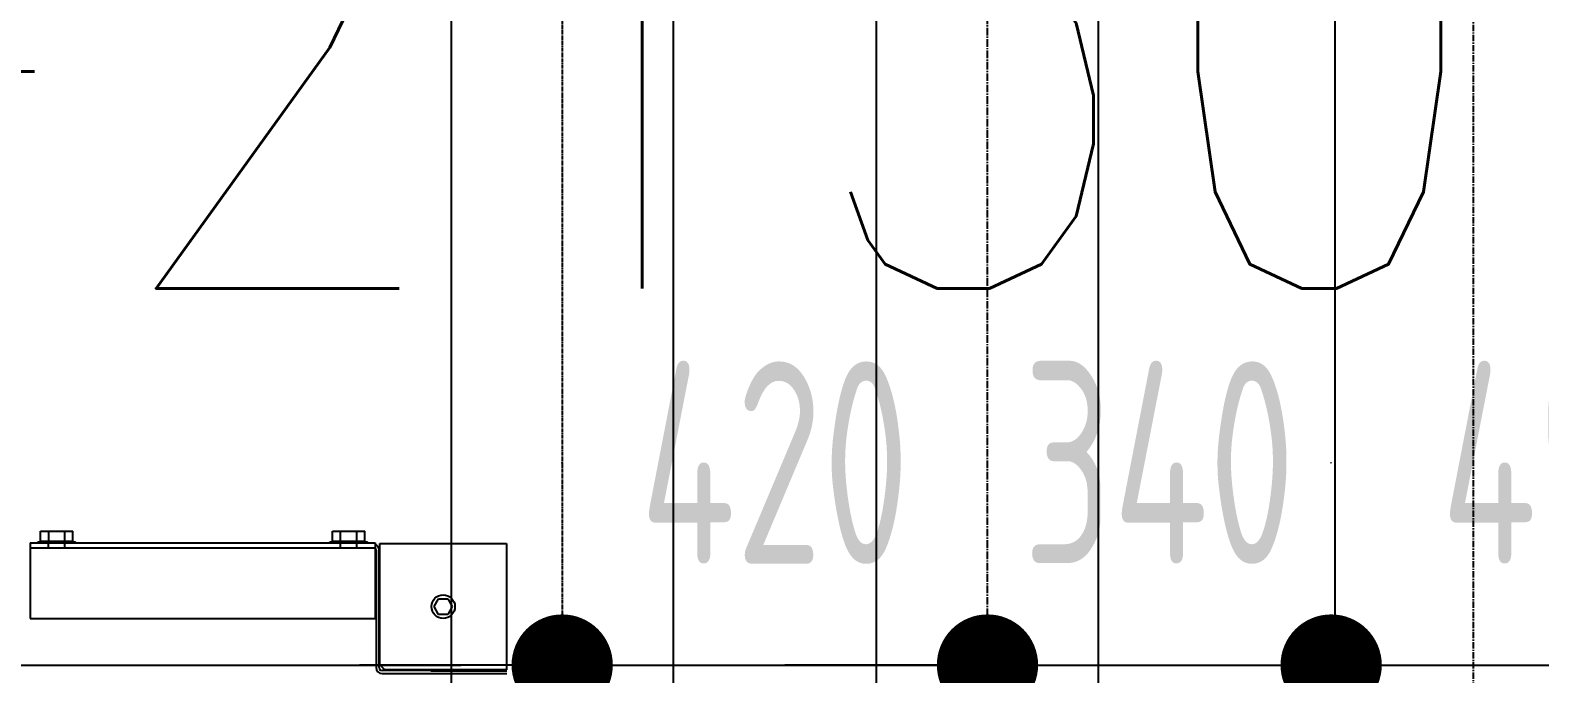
# Model space of a CAD drawing. Extents: x -32000 to 416743, y -254124 to 144214.
# Drawn here: x 256675 to 258165, y 75133 to 75769 of the extents above; entities that cross this region are included whole.
import ezdxf
from ezdxf.enums import TextEntityAlignment as Align

# ---------------------------------------------------------------- set-up
doc = ezdxf.new("R2010")
doc.units = 0
doc.header["$LTSCALE"] = 10
doc.linetypes.add('XFM1P40$0$CENTER', pattern=[2, 1.25, -0.25, 0.25, -0.25])
doc.linetypes.add('XFM1P40$0$CENTER2', pattern=[1.125, 0.75, -0.125, 0.125, -0.125])
for name, color, linetype in [('XFM1D40$0$M-CWTR-TEXT', 250, 'Continuous'), ('XFM1P40$0$$0$M-PIPE-TEXT-ARROR', 250, 'Continuous'), ('XFM1P40$0$E-CBL-DIM', 250, 'Continuous'), ('XFM1P40$0$M-PIPE-CHWR13', 94, 'Continuous'), ('XFM1P40$0$M-PIPE-CHWR13_CL', 93, 'XFM1P40$0$CENTER2'), ('XFM1P40$0$M-PIPE-CHWR20', 110, 'Continuous'), ('XFM1P40$0$M-PIPE-CHWR20_CL', 111, 'XFM1P40$0$CENTER'), ('XFM1P40$0$M-PIPE-CHWS5', 160, 'Continuous'), ('XFM1P40$0$M-PIPE-CHWS5_CL', 161, 'XFM1P40$0$CENTER2'), ('XFM1Q40$0$COL', 1, 'Continuous'), ('XFM1Q40$0$M-EQPM-MAU', 22, 'Continuous')]:
    doc.layers.add(name, color=color, linetype=linetype)
doc.styles.add('XFM1D40$0$12P7-XCM2P10$0$AA-TXT', font='simplex.shx', dxfattribs={"bigfont": 'china.shx'})
doc.styles.add('XFM1P40$0$$0$aa-txt', font='isocp.shx', dxfattribs={"bigfont": 'chineset.shx'})
doc.styles.add('XFM1P40$0$dim-txt', font='isocp.shx', dxfattribs={"width": 0.7, "bigfont": 'chineset.shx'})
doc.dimstyles.new('XFM1P40$0$$0$adim-200', dxfattribs={"dimscale": 200, "dimtxt": 0.3, "dimasz": 2.5, "dimexe": 0.1, "dimexo": 0.5, "dimgap": 0.15, "dimtad": 0, "dimdec": 4, "dimzin": 3, "dimdsep": 46, "dimtxsty": 'XFM1P40$0$$0$aa-txt', "dimcen": 2.5, "dimclrd": 256, "dimclre": 256, "dimclrt": 256, "dimadec": 0, "dimazin": 0, "dimtfac": 1, "dimtdec": 4, "dimtmove": 0, "dimatfit": 3, "dimfxl": 1, "dimtolj": 1, "dimtzin": 0, "dimarcsym": 0})
doc.dimstyles.new('XFM1P40$0$2000-dim', dxfattribs={"dimscale": 2000, "dimtxt": 0.1, "dimasz": 0.05, "dimexe": 0.1, "dimexo": 0.1, "dimgap": 0.05, "dimtad": 1, "dimdec": 0, "dimrnd": 5, "dimtxsty": 'XFM1P40$0$dim-txt', "dimblk": 'XFM1P40$0$_Dot', "dimcen": 2, "dimclrd": 256, "dimclre": 256, "dimclrt": 256, "dimadec": 0, "dimazin": 0, "dimtfac": 1, "dimtdec": 0, "dimtix": 1, "dimtmove": 2, "dimatfit": 3, "dimldrblk": 'XFM1P40$0$_Oblique', "dimfxl": 1, "dimtvp": 1, "dimarcsym": 0})

# ---------------------------------------------------------------- blocks, each defined once
blk = doc.blocks.new('XFM1D40')
at = {"layer": 'XFM1D40$0$M-CWTR-TEXT', "style": 'XFM1D40$0$12P7-XCM2P10$0$AA-TXT', "width": 0.8}
blk.add_text('BOD=L40(18.45)+2150', height=500, dxfattribs=at).set_placement((251759, 75763.5), align=Align.MIDDLE_LEFT)
blk = doc.blocks.new('XFM1P40$0$_Dot')
at = {"color": 0, "linetype": 'ByBlock', "lineweight": -2}
blk.add_line((-0.5, 0), (-1, 0), dxfattribs=at)
at = {"color": 0, "linetype": 'ByBlock', "const_width": 0.5}
blk.add_lwpolyline([(-0.25, 0, 1), (0.25, 0, 1)], format="xyb", close=True, dxfattribs=at)
blk = doc.blocks.new('*D288')
at = {"layer": 'DEFPOINTS', "color": 0, "transparency": 16777216}
for p in [(254630.5, 75140.6, 0), (257200, 75141.3), (257200, 75140.6, 0)]:
    blk.add_point(p, dxfattribs=at)
at = {"layer": 'XFM1P40$0$E-CBL-DIM', "lineweight": -2}
for p, q in [((254630.5, 75340.6), (254630.5, 75341.3)), ((257200, 75340.6), (257200, 75341.3)), ((254730.5, 75141.3), (257100, 75141.3))]:
    blk.add_line(p, q, dxfattribs=at)
at = {"layer": 'XFM1P40$0$E-CBL-DIM', "lineweight": -2, "xscale": 100, "yscale": 100, "zscale": 100, "rotation": 180}
blk.add_blockref('XFM1P40$0$_Dot', (254630.5, 75141.3), dxfattribs=at)
at = {"layer": 'XFM1P40$0$E-CBL-DIM', "lineweight": -2, "xscale": 100, "yscale": 100, "zscale": 100}
blk.add_blockref('XFM1P40$0$_Dot', (257200, 75141.3), dxfattribs=at)
at = {"layer": 'XFM1P40$0$E-CBL-DIM', "insert": (255915.3, 75341.3), "char_height": 200, "attachment_point": 5, "style": 'XFM1P40$0$dim-txt'}
blk.add_mtext('2570', dxfattribs=at)
blk = doc.blocks.new('XFM1P40$0$_Oblique')
at = {"color": 0, "linetype": 'ByBlock', "lineweight": -2}
blk.add_line((-0.5, -0.5), (0.5, 0.5), dxfattribs=at)
blk = doc.blocks.new('*D289')
at = {"layer": 'DEFPOINTS', "color": 0, "transparency": 16777216}
for p in [(257200, 75140.6, 0), (257620, 75141.3), (257620, 75140.6, 0)]:
    blk.add_point(p, dxfattribs=at)
at = {"layer": 'XFM1P40$0$E-CBL-DIM', "lineweight": -2}
for p, q in [((257200, 75340.6), (257200, 75341.3)), ((257620, 75340.6), (257620, 75341.3)), ((257100, 75141.3), (257000, 75141.3)), ((257200, 75141.3), (257620, 75141.3)), ((257720, 75141.3), (257820, 75141.3))]:
    blk.add_line(p, q, dxfattribs=at)
at = {"layer": 'XFM1P40$0$E-CBL-DIM', "lineweight": -2, "xscale": 100, "yscale": 100, "zscale": 100}
blk.add_blockref('XFM1P40$0$_Dot', (257200, 75141.3), dxfattribs=at)
at = {"layer": 'XFM1P40$0$E-CBL-DIM', "lineweight": -2, "xscale": 100, "yscale": 100, "zscale": 100, "rotation": 180}
blk.add_blockref('XFM1P40$0$_Dot', (257620, 75141.3), dxfattribs=at)
at = {"layer": 'XFM1P40$0$E-CBL-DIM', "insert": (257410, 75341.3), "char_height": 200, "attachment_point": 5, "style": 'XFM1P40$0$dim-txt'}
blk.add_mtext('420', dxfattribs=at)
blk = doc.blocks.new('*D290')
at = {"layer": 'DEFPOINTS', "color": 0, "transparency": 16777216}
for p in [(257620, 75140.6, 0), (257959.4, 75141.3), (257959.4, 75140.6, 0)]:
    blk.add_point(p, dxfattribs=at)
at = {"layer": 'XFM1P40$0$E-CBL-DIM', "lineweight": -2}
for p, q in [((257620, 75340.6), (257620, 75341.3)), ((257959.4, 75340.6), (257959.4, 75341.3)), ((257520, 75141.3), (257420, 75141.3)), ((257620, 75141.3), (257959.4, 75141.3)), ((258059.4, 75141.3), (258159.4, 75141.3))]:
    blk.add_line(p, q, dxfattribs=at)
at = {"layer": 'XFM1P40$0$E-CBL-DIM', "lineweight": -2, "xscale": 100, "yscale": 100, "zscale": 100}
blk.add_blockref('XFM1P40$0$_Dot', (257620, 75141.3), dxfattribs=at)
at = {"layer": 'XFM1P40$0$E-CBL-DIM', "lineweight": -2, "xscale": 100, "yscale": 100, "zscale": 100, "rotation": 180}
blk.add_blockref('XFM1P40$0$_Dot', (257959.4, 75141.3), dxfattribs=at)
at = {"layer": 'XFM1P40$0$E-CBL-DIM', "insert": (257789.7, 75341.3), "char_height": 200, "attachment_point": 5, "style": 'XFM1P40$0$dim-txt'}
blk.add_mtext('340', dxfattribs=at)
blk = doc.blocks.new('*D291')
at = {"layer": 'DEFPOINTS', "color": 0, "transparency": 16777216}
for p in [(257959.4, 75140.6, 0), (258449.4, 75141.3), (258449.4, 75140.6, 0)]:
    blk.add_point(p, dxfattribs=at)
at = {"layer": 'XFM1P40$0$E-CBL-DIM', "lineweight": -2}
for p, q in [((257959.4, 75340.6), (257959.4, 75341.3)), ((258449.4, 75340.6), (258449.4, 75341.3)), ((258059.4, 75141.3), (258349.4, 75141.3))]:
    blk.add_line(p, q, dxfattribs=at)
at = {"layer": 'XFM1P40$0$E-CBL-DIM', "lineweight": -2, "xscale": 100, "yscale": 100, "zscale": 100, "rotation": 180}
blk.add_blockref('XFM1P40$0$_Dot', (257959.4, 75141.3), dxfattribs=at)
at = {"layer": 'XFM1P40$0$E-CBL-DIM', "lineweight": -2, "xscale": 100, "yscale": 100, "zscale": 100}
blk.add_blockref('XFM1P40$0$_Dot', (258449.4, 75141.3), dxfattribs=at)
at = {"layer": 'XFM1P40$0$E-CBL-DIM', "insert": (258204.4, 75341.3), "char_height": 200, "attachment_point": 5, "style": 'XFM1P40$0$dim-txt'}
blk.add_mtext('490', dxfattribs=at)
blk = doc.blocks.new('XFM1Q40$0$A$C6DF15AF1')
at = {"layer": 'XFM1Q40$0$M-EQPM-MAU'}
for p, q in [((13670.43, -13905.98, -1.08), (13670.43, -13940.06, -1.08)), ((13677.43, -13905.98, -1.08), (13670.43, -13905.98, -1.08)), ((13677.43, -13905.98, -1.08), (13677.43, -13940.06, -1.08)), ((13677.93, -13905.98, -1.58), (13677.93, -13940.06, -1.58)), ((13677.93, -13905.98, -1.58), (13677.93, -13940.06, -1.58)), ((13677.35, -13907.8, -10.78), (13677.93, -13907.8, -10.78)), ((13677.35, -13907.8, -6.18), (13677.93, -13907.8, -6.18)), ((13677.35, -13907.8, -1.58), (13677.93, -13907.8, -1.58)), ((13677.93, -13906.74, -10.78), (13678.03, -13906.74, -10.78)), ((13677.93, -13906.74, -6.18), (13678.03, -13906.74, -6.18)), ((13677.93, -13906.74, -1.58), (13678.03, -13906.74, -1.58)), ((13678.03, -13907.8, -10.78), (13678.09, -13907.8, -10.78)), ((13678.03, -13907.8, -6.18), (13678.09, -13907.8, -6.18)), ((13678.03, -13907.8, -1.58), (13678.09, -13907.8, -1.58)), ((13678.09, -13907.01, -10.78), (13679.09, -13907.01, -10.78)), ((13678.09, -13907.01, -6.18), (13679.09, -13907.01, -6.18)), ((13678.09, -13907.01, -1.58), (13678.09, -13907.81, -0.2)), ((13678.09, -13907.01, -1.58), (13679.09, -13907.01, -1.58)), ((13678.09, -13907.81, -0.2), (13678.09, -13909.4, -0.2)), ((13678.09, -13907.81, -0.2), (13679.09, -13907.81, -0.2)), ((13679.09, -13907.01, -1.58), (13679.09, -13907.81, -0.2)), ((13679.09, -13907.81, -0.2), (13679.09, -13909.4, -0.2)), ((13677.35, -13909.4, -10.78), (13677.93, -13909.4, -10.78)), ((13677.35, -13909.4, -6.18), (13677.93, -13909.4, -6.18)), ((13677.35, -13909.4, -1.58), (13677.93, -13909.4, -1.58)), ((13677.93, -13910.47, -10.78), (13678.03, -13910.47, -10.78)), ((13677.93, -13910.47, -6.18), (13678.03, -13910.47, -6.18)), ((13677.93, -13910.47, -1.58), (13678.03, -13910.47, -1.58)), ((13678.03, -13909.4, -10.78), (13678.09, -13909.4, -10.78)), ((13678.03, -13909.4, -6.18), (13678.09, -13909.4, -6.18)), ((13678.03, -13909.4, -1.58), (13678.09, -13909.4, -1.58)), ((13678.09, -13909.4, -0.2), (13678.09, -13910.19, -1.58)), ((13678.09, -13909.4, -0.2), (13679.09, -13909.4, -0.2)), ((13678.09, -13910.19, -10.78), (13679.09, -13910.19, -10.78)), ((13678.09, -13910.19, -6.18), (13679.09, -13910.19, -6.18)), ((13678.09, -13910.19, -1.58), (13679.09, -13910.19, -1.58)), ((13679.09, -13909.4, -0.2), (13679.09, -13910.19, -1.58)), ((13677.93, -13935.57, -10.78), (13678.03, -13935.57, -10.78)), ((13677.93, -13935.57, -6.18), (13678.03, -13935.57, -6.18)), ((13677.93, -13935.57, -1.58), (13678.03, -13935.57, -1.58)), ((13678.09, -13935.84, -10.78), (13679.09, -13935.84, -10.78)), ((13678.09, -13935.84, -6.18), (13679.09, -13935.84, -6.18)), ((13678.09, -13935.84, -1.58), (13678.09, -13936.64, -0.2)), ((13678.09, -13935.84, -1.58), (13679.09, -13935.84, -1.58)), ((13679.09, -13935.84, -1.58), (13679.09, -13936.64, -0.2)), ((13677.35, -13936.64, -10.78), (13677.93, -13936.64, -10.78)), ((13677.35, -13936.64, -6.18), (13677.93, -13936.64, -6.18)), ((13677.35, -13936.64, -1.58), (13677.93, -13936.64, -1.58)), ((13678.03, -13936.64, -10.78), (13678.09, -13936.64, -10.78)), ((13678.03, -13936.64, -6.18), (13678.09, -13936.64, -6.18)), ((13678.03, -13936.64, -1.58), (13678.09, -13936.64, -1.58)), ((13678.09, -13936.64, -0.2), (13678.09, -13938.23, -0.2)), ((13678.09, -13936.64, -0.2), (13679.09, -13936.64, -0.2)), ((13679.09, -13936.64, -0.2), (13679.09, -13938.23, -0.2)), ((13677.35, -13938.23, -10.78), (13677.93, -13938.23, -10.78)), ((13677.35, -13938.23, -6.18), (13677.93, -13938.23, -6.18)), ((13677.35, -13938.23, -1.58), (13677.93, -13938.23, -1.58)), ((13678.03, -13938.23, -10.78), (13678.09, -13938.23, -10.78)), ((13678.03, -13938.23, -6.18), (13678.09, -13938.23, -6.18)), ((13678.03, -13938.23, -1.58), (13678.09, -13938.23, -1.58)), ((13678.09, -13938.23, -0.2), (13678.09, -13939.03, -1.58)), ((13678.09, -13938.23, -0.2), (13679.09, -13938.23, -0.2)), ((13678.09, -13939.03, -10.78), (13679.09, -13939.03, -10.78)), ((13678.09, -13939.03, -6.18), (13679.09, -13939.03, -6.18)), ((13678.09, -13939.03, -1.58), (13679.09, -13939.03, -1.58)), ((13679.09, -13938.23, -0.2), (13679.09, -13939.03, -1.58)), ((13665.37, -13941.02, -1.65), (13665.87, -13940.52, -1.65)), ((13677.2, -13940.14, -1.67), (13665.6, -13940.14, -1.67)), ((13665.6, -13940.44, -1.67), (13677.2, -13940.44, -1.67)), ((13665.87, -13940.52, -1.65), (13677.87, -13940.52, -1.65)), ((13665.94, -13940.44, -7.32), (13665.94, -13940.52, -7.32)), ((13666.94, -13940.44, -7.32), (13666.94, -13940.52, -7.32)), ((13677.43, -13940.06, -1.08), (13670.43, -13940.06, -1.08)), ((13677.87, -13940.52, -1.65), (13677.87, -13953.02, -1.65)), ((13677.93, -13939.3, -10.78), (13678.03, -13939.3, -10.78)), ((13677.93, -13939.3, -6.18), (13678.03, -13939.3, -6.18)), ((13677.93, -13939.3, -1.58), (13678.03, -13939.3, -1.58)), ((13665, -13940.74, -1.67), (13665, -13953.04, -1.41)), ((13665.3, -13952.04, -1.67), (13665.3, -13940.74, -1.67)), ((13665.37, -13953.02, -1.65), (13665.37, -13941.02, -1.65)), ((13665.28, -13945.54, -0.91), (13665.28, -13952.54, -0.91)), ((13670.84, -13946.32, 0.51), (13671.62, -13945.87, 0.51)), ((13670.84, -13947.22, 0.51), (13670.84, -13946.32, 0.51)), ((13671.62, -13945.87, 0.51), (13672.4, -13946.32, 0.51)), ((13672.4, -13946.32, 0.51), (13672.4, -13947.22, 0.51)), ((13671.62, -13947.67, 0.51), (13670.84, -13947.22, 0.51)), ((13672.4, -13947.22, 0.51), (13671.62, -13947.67, 0.51)), ((13677.87, -13953.02, -1.65), (13665.37, -13953.02, -1.65))]:
    blk.add_line(p, q, dxfattribs=at)
blk.add_circle((13671.62, -13946.77, -1.41), 1.16, dxfattribs=at)
at = {"layer": 'XFM1Q40$0$M-EQPM-MAU', "extrusion": (1.22465e-16, -1, 0)}
for centre in [(13677.43, -1.58, 13905.98), (13677.43, -1.58, 13940.06)]:
    blk.add_arc(centre, 0.5, 0, 90, dxfattribs=at)
at = {"layer": 'XFM1Q40$0$M-EQPM-MAU', "extrusion": (1, -6.12263e-17, 0)}
for centre in [(-13908.6, -1.58, 13677.93), (-13908.6, -1.58, 13678.03), (-13937.43, -1.58, 13677.93), (-13937.43, -1.58, 13678.03)]:
    blk.add_arc(centre, 1.86, 0, 180, dxfattribs=at)
at = {"layer": 'XFM1Q40$0$M-EQPM-MAU'}
for centre, radius, start, end in [((13665.6, -13940.74, -1.67), 0.6, 90, 180), ((13665.6, -13940.74, -1.67), 0.3, 90, 180), ((13677.2, -13939.84, -1.67), 0.3, 270, 314.5376), ((13677.2, -13939.84, -1.67), 0.6, 270, 339.1228), ((13664.7, -13952.04, -1.67), 0.6, 344.1633, 0)]:
    blk.add_arc(centre, radius, start, end, dxfattribs=at)
at = {"layer": 'XFM1Q40$0$M-EQPM-MAU', "extrusion": (1, 1.22465e-16, 0)}
blk.add_arc((-13952.54, -1.41, 13665.28), 0.5, 90, 180, dxfattribs=at)
blk = doc.blocks.new('XFM1Q40$0$A$C400517eb')
at = {"layer": 'XFM1Q40$0$COL', "xscale": 10.00000000000001, "yscale": 10.00000000000001, "zscale": 10.00000000000001, "rotation": 90}
blk.add_blockref('XFM1Q40$0$A$C6DF15AF1', (147014.8, -51517.2), dxfattribs=at)
blk = doc.blocks.new('XFM1Q40')
blk.add_blockref('XFM1Q40$0$A$C400517eb', (-29400, -10000))
blk = doc.blocks.new('XFM1P40')
at = {"layer": 'XFM1P40$0$M-PIPE-CHWR13'}
for p, q in [((257090.5, 78173.5, 0), (257090.5, 50480, 0)), ((257309.5, 78173.5, 0), (257309.5, 50480, 0))]:
    blk.add_line(p, q, dxfattribs=at)
at = {"layer": 'XFM1P40$0$M-PIPE-CHWR13_CL', "ltscale": 0.5}
blk.add_line((257200, 86135.4, 0), (257200, 50276.6, 0), dxfattribs=at)
at = {"layer": 'XFM1P40$0$M-PIPE-CHWR20'}
blk.add_line((257963.5, 49510, 0), (257963.5, 78173.5, 0), dxfattribs=at)
at = {"layer": 'XFM1P40$0$M-PIPE-CHWR20_CL', "ltscale": 0.5}
blk.add_line((258100, 49237.7, 0), (258100, 87500, 0), dxfattribs=at)
at = {"layer": 'XFM1P40$0$M-PIPE-CHWS5'}
for p, q in [((257510.5, 50897.9, 0), (257510.5, 78173.5, 0)), ((257729.5, 50900, 0), (257729.5, 78173.5, 0))]:
    blk.add_line(p, q, dxfattribs=at)
at = {"layer": 'XFM1P40$0$M-PIPE-CHWS5_CL'}
blk.add_line((257620, 50732.2, 0), (257620, 86370.1, 0), dxfattribs=at)
at = {"layer": 'XFM1P40$0$E-CBL-DIM'}
for base, p1, p2, picture, middle in [((257200, 75141.2759), (254630.5441, 75140.6256, -0.0002), (257200, 75140.6256, 0.0001), '*D288', (255915.2721, 75341.2956)), ((257620, 75141.3), (257200, 75140.6, 0), (257620, 75140.6, 0), '*D289', (257410, 75341.3)), ((257959.4, 75141.3), (257620, 75140.6, 0), (257959.4, 75140.6, 0), '*D290', (257789.7, 75341.3)), ((258449.4, 75141.3), (257959.4, 75140.6, 0), (258449.4, 75140.6, 0), '*D291', (258204.4, 75341.3))]:
    dim = blk.add_linear_dim(base=base, p1=p1, p2=p2, dimstyle='XFM1P40$0$2000-dim', dxfattribs=at)
    dim.commit()
    dim.dimension.update_dxf_attribs({"geometry": picture, "text_midpoint": middle})
at = {"layer": 'XFM1P40$0$$0$M-PIPE-TEXT-ARROR'}
blk.add_leader([(257200, 70523.4, 0), (263195.5, 76936.7, 0), (263881.6, 76936.7, 0)], dimstyle='XFM1P40$0$$0$adim-200', dxfattribs=at)

msp = doc.modelspace()

# ---------------------------------------------------------------- block references
for name in ['XFM1P40', 'XFM1D40', 'XFM1Q40']:
    msp.add_blockref(name, (0, 0))

doc.saveas('drawing.dxf')
